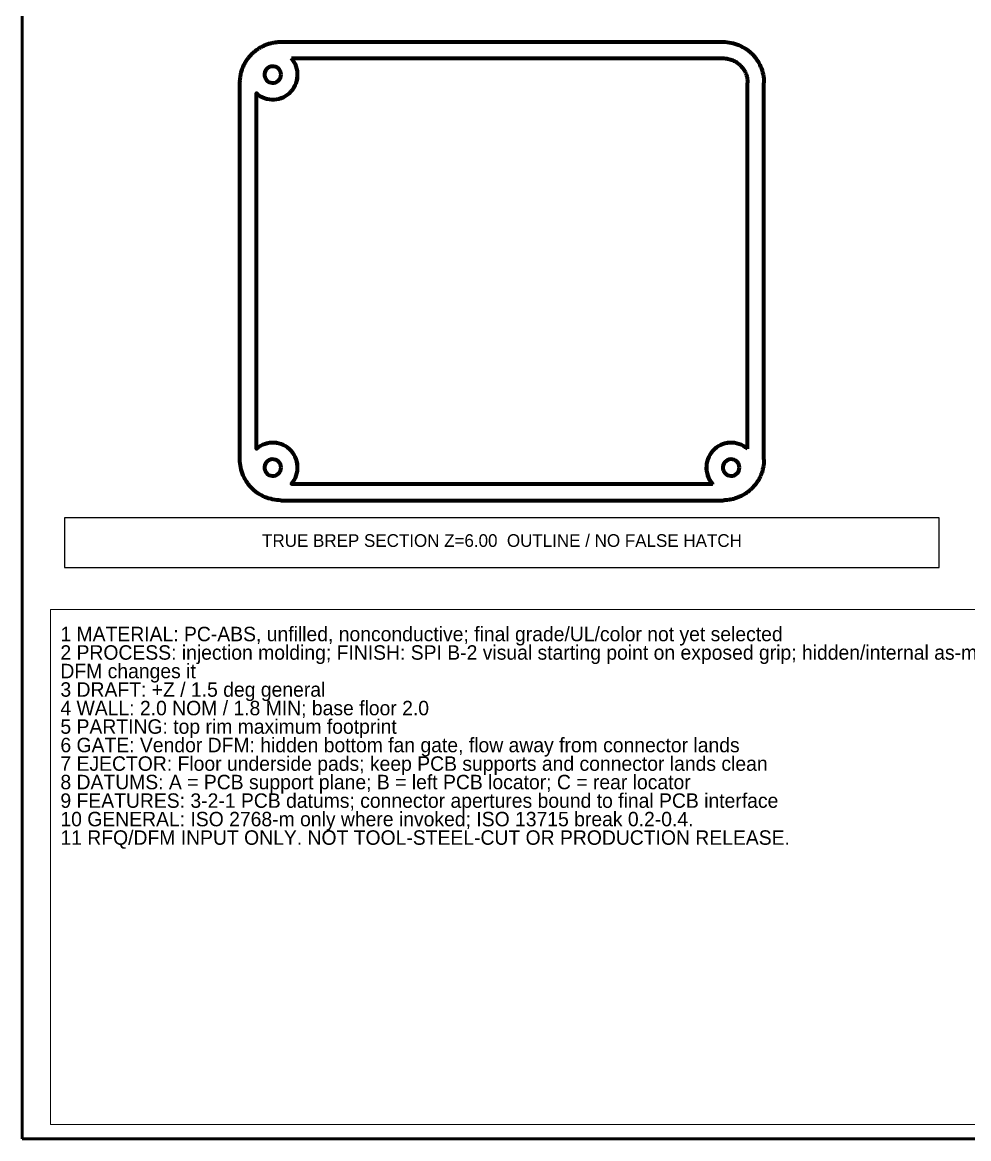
# Model space of a CAD drawing. Header units: millimetres. Extents: x 10 to 410, y 10 to 287.
# Drawn here: x 10 to 144.2, y 10 to 168.3 of the extents above; entities that cross this region are included whole.
import ezdxf
from ezdxf.enums import TextEntityAlignment as Align

# ---------------------------------------------------------------- set-up
doc = ezdxf.new("R2010")
doc.units = ezdxf.units.MM
for name, color, linetype, lineweight in [('BORDER', 7, 'CONTINUOUS', 50), ('NOTES', 7, 'CONTINUOUS', 18), ('SECTION', 1, 'CONTINUOUS', 70), ('TITLE_BLOCK', 7, 'CONTINUOUS', 25)]:
    doc.layers.add(name, color=color, linetype=linetype, lineweight=lineweight)

msp = doc.modelspace()

# ---------------------------------------------------------------- linework, layer by layer
at = {"layer": 'BORDER'}
msp.add_lwpolyline([(10, 10), (410, 10), (410, 287), (10, 287)], close=True, dxfattribs=at)
at = {"layer": 'NOTES'}
msp.add_lwpolyline([(14, 12), (252, 12), (252, 85), (14, 85)], close=True, dxfattribs=at)
at = {"layer": 'SECTION'}
for points in [[(42.89, 164.11), (42.99, 164.19), (43.1, 164.28), (43.2, 164.36), (43.31, 164.43), (43.42, 164.51), (43.53, 164.58), (43.64, 164.65), (43.76, 164.72), (43.87, 164.78), (43.99, 164.85), (44.11, 164.91), (44.22, 164.96), (44.35, 165.02), (44.47, 165.07), (44.59, 165.12), (44.71, 165.16), (44.84, 165.21), (44.97, 165.25), (45.09, 165.28), (45.22, 165.32), (45.35, 165.35), (45.48, 165.38), (45.61, 165.4), (45.74, 165.43), (45.87, 165.45), (46, 165.46), (46.13, 165.48), (46.26, 165.49), (46.4, 165.49), (46.53, 165.5), (46.66, 165.5)], [(42.89, 164.11), (42.99, 164.19), (43.1, 164.28), (43.2, 164.36), (43.31, 164.43), (43.42, 164.51), (43.53, 164.58), (43.64, 164.65), (43.75, 164.72), (43.87, 164.78), (43.99, 164.85), (44.11, 164.91), (44.22, 164.96), (44.35, 165.02), (44.47, 165.07), (44.59, 165.12), (44.71, 165.16), (44.84, 165.21), (44.97, 165.25), (45.09, 165.28), (45.22, 165.32), (45.35, 165.35), (45.48, 165.38), (45.61, 165.4), (45.74, 165.43), (45.87, 165.45), (46, 165.46), (46.13, 165.48), (46.26, 165.49), (46.4, 165.49), (46.53, 165.5), (46.66, 165.5)], [(46.66, 165.5), (48.68, 165.5), (50.7, 165.5), (52.73, 165.5), (54.75, 165.5), (56.77, 165.5), (58.79, 165.5), (60.81, 165.5), (62.84, 165.5), (64.86, 165.5), (66.88, 165.5), (68.9, 165.5), (70.92, 165.5), (72.95, 165.5), (74.97, 165.5), (76.99, 165.5), (79.01, 165.5), (81.03, 165.5), (83.05, 165.5), (85.08, 165.5), (87.1, 165.5), (89.12, 165.5), (91.14, 165.5), (93.16, 165.5), (95.19, 165.5), (97.21, 165.5), (99.23, 165.5), (101.25, 165.5), (103.27, 165.5), (105.3, 165.5), (107.32, 165.5), (109.34, 165.5)], [(46.66, 165.5), (48.68, 165.5), (50.7, 165.5), (52.73, 165.5), (54.75, 165.5), (56.77, 165.5), (58.79, 165.5), (60.81, 165.5), (62.84, 165.5), (64.86, 165.5), (66.88, 165.5), (68.9, 165.5), (70.92, 165.5), (72.95, 165.5), (74.97, 165.5), (76.99, 165.5), (79.01, 165.5), (81.03, 165.5), (83.05, 165.5), (85.08, 165.5), (87.1, 165.5), (89.12, 165.5), (91.14, 165.5), (93.16, 165.5), (95.19, 165.5), (97.21, 165.5), (99.23, 165.5), (101.25, 165.5), (103.27, 165.5), (105.3, 165.5), (107.32, 165.5), (109.34, 165.5)], [(46.66, 165.5), (46.66, 165.5), (46.66, 165.5), (46.66, 165.5), (46.66, 165.5), (46.66, 165.5), (46.66, 165.5), (46.66, 165.5), (46.66, 165.5), (46.66, 165.5), (46.66, 165.5), (46.66, 165.5), (46.66, 165.5), (46.66, 165.5), (46.66, 165.5), (46.66, 165.5), (46.66, 165.5), (46.66, 165.5), (46.66, 165.5), (46.66, 165.5), (46.66, 165.5), (46.66, 165.5), (46.66, 165.5), (46.66, 165.5), (46.66, 165.5), (46.66, 165.5), (46.66, 165.5), (46.66, 165.5), (46.66, 165.5), (46.66, 165.5), (46.66, 165.5), (46.66, 165.5)], [(109.34, 165.5), (109.63, 165.49), (109.93, 165.47), (110.22, 165.43), (110.51, 165.38), (110.79, 165.31), (111.08, 165.23), (111.35, 165.14), (111.63, 165.03), (111.9, 164.91), (112.16, 164.77), (112.41, 164.62), (112.65, 164.46), (112.89, 164.29), (113.12, 164.1), (113.34, 163.9), (113.55, 163.69), (113.74, 163.48), (113.93, 163.25), (114.1, 163.01), (114.26, 162.77), (114.41, 162.51), (114.55, 162.25), (114.67, 161.98), (114.78, 161.71), (114.88, 161.43), (114.96, 161.15), (115.02, 160.86), (115.08, 160.58), (115.11, 160.28), (115.14, 159.99), (115.14, 159.7)], [(109.34, 165.5), (109.63, 165.49), (109.93, 165.47), (110.22, 165.43), (110.51, 165.38), (110.79, 165.31), (111.08, 165.23), (111.35, 165.14), (111.63, 165.03), (111.9, 164.91), (112.16, 164.77), (112.41, 164.62), (112.65, 164.46), (112.89, 164.29), (113.12, 164.1), (113.34, 163.9), (113.55, 163.69), (113.74, 163.48), (113.93, 163.25), (114.1, 163.01), (114.26, 162.77), (114.41, 162.51), (114.55, 162.25), (114.67, 161.98), (114.78, 161.71), (114.88, 161.43), (114.96, 161.15), (115.02, 160.86), (115.08, 160.58), (115.11, 160.28), (115.14, 159.99), (115.14, 159.7)], [(109.34, 165.5), (109.34, 165.5), (109.34, 165.5), (109.34, 165.5), (109.34, 165.5), (109.34, 165.5), (109.34, 165.5), (109.34, 165.5), (109.34, 165.5), (109.34, 165.5), (109.34, 165.5), (109.34, 165.5), (109.34, 165.5), (109.34, 165.5), (109.34, 165.5), (109.34, 165.5), (109.34, 165.5), (109.34, 165.5), (109.34, 165.5), (109.34, 165.5), (109.34, 165.5), (109.34, 165.5), (109.34, 165.5), (109.34, 165.5), (109.34, 165.5), (109.34, 165.5), (109.34, 165.5), (109.34, 165.5), (109.34, 165.5), (109.34, 165.5), (109.34, 165.5), (109.34, 165.5)], [(40.86, 159.7), (40.86, 159.86), (40.87, 160.02), (40.88, 160.18), (40.89, 160.34), (40.91, 160.5), (40.94, 160.66), (40.97, 160.82), (41, 160.98), (41.04, 161.14), (41.08, 161.29), (41.13, 161.45), (41.18, 161.6), (41.23, 161.75), (41.29, 161.9), (41.36, 162.05), (41.42, 162.2), (41.5, 162.34), (41.57, 162.49), (41.65, 162.63), (41.74, 162.77), (41.82, 162.9), (41.91, 163.04), (42.01, 163.17), (42.11, 163.3), (42.21, 163.42), (42.32, 163.54), (42.42, 163.66), (42.54, 163.78), (42.65, 163.89), (42.77, 164), (42.89, 164.11)], [(42.89, 164.11), (42.89, 164.11), (42.89, 164.11), (42.89, 164.11), (42.89, 164.11), (42.89, 164.11), (42.89, 164.11), (42.89, 164.11), (42.89, 164.11), (42.89, 164.11), (42.89, 164.11), (42.89, 164.11), (42.89, 164.11), (42.89, 164.11), (42.89, 164.11), (42.89, 164.11), (42.89, 164.11), (42.89, 164.11), (42.89, 164.11), (42.89, 164.11), (42.89, 164.11), (42.89, 164.11), (42.89, 164.11), (42.89, 164.11), (42.89, 164.11), (42.89, 164.11), (42.89, 164.11), (42.89, 164.11), (42.89, 164.11), (42.89, 164.11), (42.89, 164.11), (42.89, 164.11)], [(43.18, 158.2), (43.45, 157.99), (43.73, 157.8), (44.04, 157.65), (44.36, 157.52), (44.69, 157.42), (45.02, 157.36), (45.36, 157.33), (45.7, 157.33), (46.04, 157.37), (46.38, 157.44), (46.71, 157.54), (47.02, 157.67), (47.32, 157.84), (47.61, 158.03), (47.87, 158.24), (48.11, 158.49), (48.33, 158.75), (48.52, 159.03), (48.68, 159.34), (48.82, 159.65), (48.92, 159.98), (48.99, 160.31), (49.02, 160.65), (49.03, 160.99), (49, 161.34), (48.93, 161.67), (48.84, 162), (48.71, 162.32), (48.56, 162.62), (48.37, 162.91), (48.16, 163.18)], [(43.18, 158.21), (43.45, 157.99), (43.73, 157.81), (44.04, 157.65), (44.36, 157.52), (44.68, 157.43), (45.02, 157.37), (45.36, 157.34), (45.7, 157.34), (46.04, 157.38), (46.38, 157.44), (46.7, 157.55), (47.02, 157.68), (47.32, 157.84), (47.6, 158.03), (47.87, 158.25), (48.11, 158.49), (48.33, 158.75), (48.52, 159.04), (48.68, 159.34), (48.81, 159.65), (48.91, 159.98), (48.98, 160.31), (49.02, 160.65), (49.02, 161), (48.99, 161.34), (48.93, 161.67), (48.83, 162), (48.71, 162.32), (48.55, 162.62), (48.36, 162.91), (48.15, 163.18)], [(48.15, 163.18), (50.13, 163.18), (52.1, 163.18), (54.07, 163.18), (56.05, 163.18), (58.02, 163.18), (59.99, 163.18), (61.97, 163.18), (63.94, 163.18), (65.92, 163.18), (67.89, 163.18), (69.86, 163.18), (71.84, 163.18), (73.81, 163.18), (75.78, 163.18), (77.76, 163.18), (79.73, 163.18), (81.71, 163.18), (83.68, 163.18), (85.65, 163.18), (87.63, 163.18), (89.6, 163.18), (91.57, 163.18), (93.55, 163.18), (95.52, 163.18), (97.5, 163.18), (99.47, 163.18), (101.44, 163.18), (103.42, 163.18), (105.39, 163.18), (107.37, 163.18), (109.34, 163.18)], [(109.34, 163.18), (109.52, 163.17), (109.69, 163.16), (109.87, 163.14), (110.04, 163.11), (110.21, 163.07), (110.38, 163.02), (110.55, 162.96), (110.71, 162.9), (110.87, 162.82), (111.03, 162.74), (111.18, 162.65), (111.33, 162.55), (111.47, 162.45), (111.61, 162.34), (111.74, 162.22), (111.86, 162.1), (111.98, 161.96), (112.09, 161.83), (112.2, 161.69), (112.29, 161.54), (112.38, 161.39), (112.47, 161.23), (112.54, 161.07), (112.6, 160.91), (112.66, 160.74), (112.71, 160.57), (112.75, 160.4), (112.78, 160.22), (112.8, 160.05), (112.82, 159.87), (112.82, 159.7)], [(46.68, 160.86), (46.65, 161.09), (46.58, 161.32), (46.46, 161.53), (46.31, 161.71), (46.12, 161.85), (45.91, 161.96), (45.68, 162.02), (45.44, 162.03), (45.21, 161.99), (44.98, 161.91), (44.78, 161.79), (44.61, 161.62), (44.47, 161.43), (44.38, 161.21), (44.33, 160.98), (44.33, 160.74), (44.38, 160.51), (44.47, 160.29), (44.61, 160.09), (44.78, 159.93), (44.98, 159.8), (45.21, 159.72), (45.44, 159.68), (45.68, 159.7), (45.91, 159.75), (46.12, 159.86), (46.31, 160.01), (46.46, 160.19), (46.58, 160.39), (46.65, 160.62), (46.68, 160.86)], [(46.68, 160.86), (46.65, 161.09), (46.58, 161.32), (46.47, 161.53), (46.31, 161.71), (46.12, 161.86), (45.91, 161.96), (45.68, 162.02), (45.44, 162.03), (45.21, 162), (44.98, 161.91), (44.78, 161.79), (44.61, 161.62), (44.47, 161.43), (44.38, 161.21), (44.33, 160.98), (44.33, 160.74), (44.38, 160.5), (44.47, 160.29), (44.61, 160.09), (44.78, 159.93), (44.98, 159.8), (45.21, 159.72), (45.44, 159.68), (45.68, 159.69), (45.91, 159.75), (46.12, 159.86), (46.31, 160), (46.47, 160.18), (46.58, 160.39), (46.65, 160.62), (46.68, 160.86)], [(40.86, 106.3), (40.86, 108.03), (40.86, 109.75), (40.86, 111.47), (40.86, 113.19), (40.86, 114.92), (40.86, 116.64), (40.86, 118.36), (40.86, 120.08), (40.86, 121.8), (40.86, 123.53), (40.86, 125.25), (40.86, 126.97), (40.86, 128.69), (40.86, 130.42), (40.86, 132.14), (40.86, 133.86), (40.86, 135.58), (40.86, 137.31), (40.86, 139.03), (40.86, 140.75), (40.86, 142.47), (40.86, 144.2), (40.86, 145.92), (40.86, 147.64), (40.86, 149.36), (40.86, 151.08), (40.86, 152.81), (40.86, 154.53), (40.86, 156.25), (40.86, 157.97), (40.86, 159.7)], [(112.82, 107.79), (112.82, 109.47), (112.82, 111.14), (112.82, 112.82), (112.82, 114.49), (112.82, 116.17), (112.82, 117.84), (112.82, 119.51), (112.82, 121.19), (112.82, 122.86), (112.82, 124.54), (112.82, 126.21), (112.82, 127.89), (112.82, 129.56), (112.82, 131.23), (112.82, 132.91), (112.82, 134.58), (112.82, 136.26), (112.82, 137.93), (112.82, 139.61), (112.82, 141.28), (112.82, 142.95), (112.82, 144.63), (112.82, 146.3), (112.82, 147.98), (112.82, 149.65), (112.82, 151.32), (112.82, 153), (112.82, 154.67), (112.82, 156.35), (112.82, 158.02), (112.82, 159.7)], [(115.14, 106.3), (115.14, 108.03), (115.14, 109.75), (115.14, 111.47), (115.14, 113.19), (115.14, 114.92), (115.14, 116.64), (115.14, 118.36), (115.14, 120.08), (115.14, 121.8), (115.14, 123.53), (115.14, 125.25), (115.14, 126.97), (115.14, 128.69), (115.14, 130.42), (115.14, 132.14), (115.14, 133.86), (115.14, 135.58), (115.14, 137.31), (115.14, 139.03), (115.14, 140.75), (115.14, 142.47), (115.14, 144.2), (115.14, 145.92), (115.14, 147.64), (115.14, 149.36), (115.14, 151.08), (115.14, 152.81), (115.14, 154.53), (115.14, 156.25), (115.14, 157.97), (115.14, 159.7)], [(115.14, 106.3), (115.14, 108.03), (115.14, 109.75), (115.14, 111.47), (115.14, 113.19), (115.14, 114.92), (115.14, 116.64), (115.14, 118.36), (115.14, 120.08), (115.14, 121.8), (115.14, 123.53), (115.14, 125.25), (115.14, 126.97), (115.14, 128.69), (115.14, 130.42), (115.14, 132.14), (115.14, 133.86), (115.14, 135.58), (115.14, 137.31), (115.14, 139.03), (115.14, 140.75), (115.14, 142.47), (115.14, 144.2), (115.14, 145.92), (115.14, 147.64), (115.14, 149.36), (115.14, 151.08), (115.14, 152.81), (115.14, 154.53), (115.14, 156.25), (115.14, 157.97), (115.14, 159.7)], [(115.14, 159.7), (115.14, 159.7), (115.14, 159.7), (115.14, 159.7), (115.14, 159.7), (115.14, 159.7), (115.14, 159.7), (115.14, 159.7), (115.14, 159.7), (115.14, 159.7), (115.14, 159.7), (115.14, 159.7), (115.14, 159.7), (115.14, 159.7), (115.14, 159.7), (115.14, 159.7), (115.14, 159.7), (115.14, 159.7), (115.14, 159.7), (115.14, 159.7), (115.14, 159.7), (115.14, 159.7), (115.14, 159.7), (115.14, 159.7), (115.14, 159.7), (115.14, 159.7), (115.14, 159.7), (115.14, 159.7), (115.14, 159.7), (115.14, 159.7), (115.14, 159.7), (115.14, 159.7)], [(43.18, 158.21), (43.18, 158.21), (43.18, 158.21), (43.18, 158.21), (43.18, 158.21), (43.18, 158.2), (43.18, 158.2), (43.18, 158.2), (43.18, 158.2), (43.18, 158.2), (43.18, 158.2), (43.18, 158.2), (43.18, 158.2), (43.18, 158.2), (43.18, 158.2), (43.18, 158.2), (43.18, 158.2), (43.18, 158.2), (43.18, 158.2), (43.18, 158.2), (43.18, 158.2), (43.18, 158.2), (43.18, 158.2), (43.18, 158.2), (43.18, 158.2), (43.18, 158.2), (43.18, 158.2), (43.18, 158.2), (43.18, 158.2), (43.18, 158.2), (43.18, 158.2), (43.18, 158.2)], [(43.18, 107.79), (43.18, 109.42), (43.18, 111.05), (43.18, 112.67), (43.18, 114.3), (43.18, 115.93), (43.18, 117.55), (43.18, 119.18), (43.18, 120.8), (43.18, 122.43), (43.18, 124.06), (43.18, 125.68), (43.18, 127.31), (43.18, 128.93), (43.18, 130.56), (43.18, 132.19), (43.18, 133.81), (43.18, 135.44), (43.18, 137.07), (43.18, 138.69), (43.18, 140.32), (43.18, 141.94), (43.18, 143.57), (43.18, 145.2), (43.18, 146.82), (43.18, 148.45), (43.18, 150.07), (43.18, 151.7), (43.18, 153.33), (43.18, 154.95), (43.18, 156.58), (43.18, 158.21)], [(43.18, 107.8), (43.18, 109.43), (43.18, 111.05), (43.18, 112.68), (43.18, 114.3), (43.18, 115.93), (43.18, 117.56), (43.18, 119.18), (43.18, 120.81), (43.18, 122.43), (43.18, 124.06), (43.18, 125.68), (43.18, 127.31), (43.18, 128.94), (43.18, 130.56), (43.18, 132.19), (43.18, 133.81), (43.18, 135.44), (43.18, 137.06), (43.18, 138.69), (43.18, 140.32), (43.18, 141.94), (43.18, 143.57), (43.18, 145.19), (43.18, 146.82), (43.18, 148.45), (43.18, 150.07), (43.18, 151.7), (43.18, 153.32), (43.18, 154.95), (43.18, 156.57), (43.18, 158.2)], [(48.16, 102.82), (48.37, 103.09), (48.56, 103.38), (48.71, 103.68), (48.84, 104), (48.93, 104.33), (49, 104.66), (49.03, 105.01), (49.02, 105.35), (48.99, 105.69), (48.92, 106.02), (48.82, 106.35), (48.68, 106.66), (48.52, 106.97), (48.33, 107.25), (48.11, 107.51), (47.87, 107.76), (47.61, 107.97), (47.32, 108.16), (47.02, 108.33), (46.71, 108.46), (46.38, 108.56), (46.04, 108.63), (45.7, 108.67), (45.36, 108.67), (45.02, 108.64), (44.69, 108.58), (44.36, 108.48), (44.04, 108.35), (43.73, 108.2), (43.45, 108.01), (43.18, 107.8)], [(48.15, 102.82), (48.36, 103.09), (48.55, 103.38), (48.71, 103.68), (48.83, 104), (48.93, 104.33), (48.99, 104.66), (49.02, 105), (49.02, 105.34), (48.98, 105.68), (48.91, 106.02), (48.81, 106.35), (48.68, 106.66), (48.52, 106.96), (48.33, 107.25), (48.11, 107.51), (47.87, 107.75), (47.6, 107.97), (47.32, 108.16), (47.02, 108.32), (46.7, 108.45), (46.38, 108.56), (46.04, 108.62), (45.7, 108.66), (45.36, 108.66), (45.02, 108.63), (44.68, 108.57), (44.36, 108.48), (44.04, 108.35), (43.73, 108.19), (43.45, 108.01), (43.18, 107.79)], [(43.18, 107.8), (43.18, 107.8), (43.18, 107.8), (43.18, 107.8), (43.18, 107.8), (43.18, 107.8), (43.18, 107.8), (43.18, 107.8), (43.18, 107.8), (43.18, 107.8), (43.18, 107.8), (43.18, 107.8), (43.18, 107.8), (43.18, 107.8), (43.18, 107.8), (43.18, 107.8), (43.18, 107.8), (43.18, 107.8), (43.18, 107.8), (43.18, 107.8), (43.18, 107.8), (43.18, 107.8), (43.18, 107.8), (43.18, 107.8), (43.18, 107.8), (43.18, 107.8), (43.18, 107.8), (43.18, 107.79), (43.18, 107.79), (43.18, 107.79), (43.18, 107.79), (43.18, 107.79)], [(112.82, 107.8), (112.55, 108.01), (112.27, 108.2), (111.96, 108.35), (111.64, 108.48), (111.31, 108.58), (110.98, 108.64), (110.64, 108.67), (110.3, 108.67), (109.96, 108.63), (109.62, 108.56), (109.29, 108.46), (108.98, 108.33), (108.68, 108.16), (108.39, 107.97), (108.13, 107.76), (107.89, 107.51), (107.67, 107.25), (107.48, 106.97), (107.32, 106.66), (107.18, 106.35), (107.08, 106.02), (107.01, 105.69), (106.98, 105.35), (106.97, 105.01), (107, 104.66), (107.07, 104.33), (107.16, 104), (107.29, 103.68), (107.44, 103.38), (107.63, 103.09), (107.84, 102.82)], [(112.82, 107.79), (112.55, 108.01), (112.27, 108.19), (111.96, 108.35), (111.64, 108.48), (111.32, 108.57), (110.98, 108.63), (110.64, 108.66), (110.3, 108.66), (109.96, 108.62), (109.62, 108.56), (109.3, 108.45), (108.98, 108.32), (108.68, 108.16), (108.4, 107.97), (108.13, 107.75), (107.89, 107.51), (107.67, 107.25), (107.48, 106.96), (107.32, 106.66), (107.19, 106.35), (107.09, 106.02), (107.02, 105.68), (106.98, 105.34), (106.98, 105), (107.01, 104.66), (107.07, 104.33), (107.17, 104), (107.29, 103.68), (107.45, 103.38), (107.64, 103.09), (107.85, 102.82)], [(46.66, 100.5), (46.37, 100.51), (46.07, 100.53), (45.78, 100.57), (45.49, 100.62), (45.21, 100.69), (44.92, 100.77), (44.65, 100.86), (44.37, 100.97), (44.1, 101.09), (43.84, 101.23), (43.59, 101.38), (43.35, 101.54), (43.11, 101.71), (42.88, 101.9), (42.66, 102.1), (42.45, 102.31), (42.26, 102.52), (42.07, 102.75), (41.9, 102.99), (41.74, 103.23), (41.59, 103.49), (41.45, 103.75), (41.33, 104.01), (41.22, 104.29), (41.12, 104.57), (41.04, 104.85), (40.98, 105.14), (40.92, 105.42), (40.89, 105.72), (40.86, 106.01), (40.86, 106.3)], [(46.68, 105.14), (46.65, 105.38), (46.58, 105.61), (46.46, 105.81), (46.31, 105.99), (46.12, 106.14), (45.91, 106.25), (45.68, 106.3), (45.44, 106.32), (45.21, 106.28), (44.98, 106.2), (44.78, 106.07), (44.61, 105.91), (44.47, 105.71), (44.38, 105.49), (44.33, 105.26), (44.33, 105.02), (44.38, 104.79), (44.47, 104.57), (44.61, 104.38), (44.78, 104.21), (44.98, 104.09), (45.21, 104.01), (45.44, 103.97), (45.68, 103.98), (45.91, 104.04), (46.12, 104.15), (46.31, 104.29), (46.46, 104.47), (46.58, 104.68), (46.65, 104.91), (46.68, 105.14)], [(46.68, 105.14), (46.65, 105.38), (46.58, 105.61), (46.47, 105.81), (46.31, 106), (46.12, 106.14), (45.91, 106.25), (45.68, 106.31), (45.44, 106.32), (45.21, 106.28), (44.98, 106.2), (44.78, 106.07), (44.61, 105.91), (44.47, 105.71), (44.38, 105.5), (44.33, 105.26), (44.33, 105.02), (44.38, 104.79), (44.47, 104.57), (44.61, 104.38), (44.78, 104.21), (44.98, 104.09), (45.21, 104), (45.44, 103.97), (45.68, 103.98), (45.91, 104.04), (46.12, 104.14), (46.31, 104.29), (46.47, 104.47), (46.58, 104.68), (46.65, 104.91), (46.68, 105.14)], [(111.68, 105.14), (111.65, 105.38), (111.58, 105.61), (111.46, 105.81), (111.31, 105.99), (111.12, 106.14), (110.91, 106.25), (110.68, 106.3), (110.44, 106.32), (110.21, 106.28), (109.98, 106.2), (109.78, 106.07), (109.61, 105.91), (109.47, 105.71), (109.38, 105.49), (109.33, 105.26), (109.33, 105.02), (109.38, 104.79), (109.47, 104.57), (109.61, 104.38), (109.78, 104.21), (109.98, 104.09), (110.21, 104.01), (110.44, 103.97), (110.68, 103.98), (110.91, 104.04), (111.12, 104.15), (111.31, 104.29), (111.46, 104.47), (111.58, 104.68), (111.65, 104.91), (111.68, 105.14)], [(111.68, 105.14), (111.65, 105.38), (111.58, 105.61), (111.47, 105.81), (111.31, 106), (111.12, 106.14), (110.91, 106.25), (110.68, 106.31), (110.44, 106.32), (110.2, 106.28), (109.98, 106.2), (109.78, 106.07), (109.61, 105.91), (109.47, 105.71), (109.38, 105.5), (109.33, 105.26), (109.33, 105.02), (109.38, 104.79), (109.47, 104.57), (109.61, 104.38), (109.78, 104.21), (109.98, 104.09), (110.2, 104), (110.44, 103.97), (110.68, 103.98), (110.91, 104.04), (111.12, 104.14), (111.31, 104.29), (111.47, 104.47), (111.58, 104.68), (111.65, 104.91), (111.68, 105.14)], [(115.14, 106.3), (115.14, 106.14), (115.13, 105.98), (115.12, 105.82), (115.11, 105.66), (115.09, 105.5), (115.06, 105.34), (115.03, 105.18), (115, 105.02), (114.96, 104.86), (114.92, 104.71), (114.87, 104.55), (114.82, 104.4), (114.77, 104.25), (114.71, 104.1), (114.64, 103.95), (114.58, 103.8), (114.5, 103.66), (114.43, 103.51), (114.35, 103.37), (114.26, 103.23), (114.18, 103.1), (114.09, 102.96), (113.99, 102.83), (113.89, 102.7), (113.79, 102.58), (113.68, 102.46), (113.58, 102.34), (113.46, 102.22), (113.35, 102.11), (113.23, 102), (113.11, 101.89)], [(115.14, 106.3), (115.14, 106.14), (115.13, 105.98), (115.12, 105.82), (115.11, 105.66), (115.09, 105.5), (115.06, 105.34), (115.03, 105.18), (115, 105.02), (114.96, 104.86), (114.92, 104.71), (114.87, 104.55), (114.82, 104.4), (114.77, 104.25), (114.71, 104.1), (114.64, 103.95), (114.58, 103.8), (114.5, 103.66), (114.43, 103.51), (114.35, 103.37), (114.26, 103.23), (114.18, 103.1), (114.09, 102.96), (113.99, 102.83), (113.89, 102.7), (113.79, 102.58), (113.68, 102.46), (113.58, 102.34), (113.46, 102.22), (113.35, 102.11), (113.23, 102), (113.11, 101.89)], [(115.14, 106.3), (115.14, 106.3), (115.14, 106.3), (115.14, 106.3), (115.14, 106.3), (115.14, 106.3), (115.14, 106.3), (115.14, 106.3), (115.14, 106.3), (115.14, 106.3), (115.14, 106.3), (115.14, 106.3), (115.14, 106.3), (115.14, 106.3), (115.14, 106.3), (115.14, 106.3), (115.14, 106.3), (115.14, 106.3), (115.14, 106.3), (115.14, 106.3), (115.14, 106.3), (115.14, 106.3), (115.14, 106.3), (115.14, 106.3), (115.14, 106.3), (115.14, 106.3), (115.14, 106.3), (115.14, 106.3), (115.14, 106.3), (115.14, 106.3), (115.14, 106.3), (115.14, 106.3)], [(48.15, 102.82), (50.08, 102.82), (52, 102.82), (53.93, 102.82), (55.85, 102.82), (57.78, 102.82), (59.71, 102.82), (61.63, 102.82), (63.56, 102.82), (65.48, 102.82), (67.41, 102.82), (69.33, 102.82), (71.26, 102.82), (73.19, 102.82), (75.11, 102.82), (77.04, 102.82), (78.96, 102.82), (80.89, 102.82), (82.81, 102.82), (84.74, 102.82), (86.67, 102.82), (88.59, 102.82), (90.52, 102.82), (92.44, 102.82), (94.37, 102.82), (96.29, 102.82), (98.22, 102.82), (100.15, 102.82), (102.07, 102.82), (104, 102.82), (105.92, 102.82), (107.85, 102.82)], [(48.16, 102.82), (48.16, 102.82), (48.16, 102.82), (48.16, 102.82), (48.16, 102.82), (48.16, 102.82), (48.16, 102.82), (48.16, 102.82), (48.16, 102.82), (48.16, 102.82), (48.16, 102.82), (48.16, 102.82), (48.16, 102.82), (48.15, 102.82), (48.15, 102.82), (48.15, 102.82), (48.15, 102.82), (48.15, 102.82), (48.15, 102.82), (48.15, 102.82), (48.15, 102.82), (48.15, 102.82), (48.15, 102.82), (48.15, 102.82), (48.15, 102.82), (48.15, 102.82), (48.15, 102.82), (48.15, 102.82), (48.15, 102.82), (48.15, 102.82), (48.15, 102.82), (48.15, 102.82)], [(48.16, 102.82), (50.08, 102.82), (52.01, 102.82), (53.93, 102.82), (55.86, 102.82), (57.78, 102.82), (59.71, 102.82), (61.63, 102.82), (63.56, 102.82), (65.49, 102.82), (67.41, 102.82), (69.34, 102.82), (71.26, 102.82), (73.19, 102.82), (75.11, 102.82), (77.04, 102.82), (78.96, 102.82), (80.89, 102.82), (82.81, 102.82), (84.74, 102.82), (86.66, 102.82), (88.59, 102.82), (90.51, 102.82), (92.44, 102.82), (94.37, 102.82), (96.29, 102.82), (98.22, 102.82), (100.14, 102.82), (102.07, 102.82), (103.99, 102.82), (105.92, 102.82), (107.84, 102.82)], [(107.85, 102.82), (107.85, 102.82), (107.85, 102.82), (107.85, 102.82), (107.85, 102.82), (107.85, 102.82), (107.85, 102.82), (107.85, 102.82), (107.85, 102.82), (107.85, 102.82), (107.85, 102.82), (107.85, 102.82), (107.85, 102.82), (107.85, 102.82), (107.85, 102.82), (107.85, 102.82), (107.85, 102.82), (107.85, 102.82), (107.85, 102.82), (107.84, 102.82), (107.84, 102.82), (107.84, 102.82), (107.84, 102.82), (107.84, 102.82), (107.84, 102.82), (107.84, 102.82), (107.84, 102.82), (107.84, 102.82), (107.84, 102.82), (107.84, 102.82), (107.84, 102.82), (107.84, 102.82)], [(113.11, 101.89), (113.01, 101.81), (112.9, 101.72), (112.8, 101.64), (112.69, 101.57), (112.58, 101.49), (112.47, 101.42), (112.36, 101.35), (112.24, 101.28), (112.13, 101.21), (112.01, 101.15), (111.89, 101.09), (111.78, 101.04), (111.65, 100.98), (111.53, 100.93), (111.41, 100.88), (111.29, 100.84), (111.16, 100.79), (111.03, 100.75), (110.91, 100.72), (110.78, 100.68), (110.65, 100.65), (110.52, 100.62), (110.39, 100.6), (110.26, 100.57), (110.13, 100.55), (110, 100.54), (109.87, 100.52), (109.74, 100.51), (109.6, 100.51), (109.47, 100.5), (109.34, 100.5)], [(113.11, 101.89), (113.11, 101.89), (113.11, 101.89), (113.11, 101.89), (113.11, 101.89), (113.11, 101.89), (113.11, 101.89), (113.11, 101.89), (113.11, 101.89), (113.11, 101.89), (113.11, 101.89), (113.11, 101.89), (113.11, 101.89), (113.11, 101.89), (113.11, 101.89), (113.11, 101.89), (113.11, 101.89), (113.11, 101.89), (113.11, 101.89), (113.11, 101.89), (113.11, 101.89), (113.11, 101.89), (113.11, 101.89), (113.11, 101.89), (113.11, 101.89), (113.11, 101.89), (113.11, 101.89), (113.11, 101.89), (113.11, 101.89), (113.11, 101.89), (113.11, 101.89), (113.11, 101.89)], [(46.66, 100.5), (48.68, 100.5), (50.7, 100.5), (52.73, 100.5), (54.75, 100.5), (56.77, 100.5), (58.79, 100.5), (60.81, 100.5), (62.84, 100.5), (64.86, 100.5), (66.88, 100.5), (68.9, 100.5), (70.92, 100.5), (72.95, 100.5), (74.97, 100.5), (76.99, 100.5), (79.01, 100.5), (81.03, 100.5), (83.05, 100.5), (85.08, 100.5), (87.1, 100.5), (89.12, 100.5), (91.14, 100.5), (93.16, 100.5), (95.19, 100.5), (97.21, 100.5), (99.23, 100.5), (101.25, 100.5), (103.27, 100.5), (105.3, 100.5), (107.32, 100.5), (109.34, 100.5)]]:
    msp.add_lwpolyline(points, dxfattribs=at)
at = {"layer": 'TITLE_BLOCK'}
msp.add_lwpolyline([(16, 91), (140, 91), (140, 98), (16, 98)], close=True, dxfattribs=at)

# ---------------------------------------------------------------- texts
at = {"layer": 'NOTES'}
for s, p in [('1 MATERIAL: PC-ABS, unfilled, nonconductive; final grade/UL/color not yet selected', (15.4, 81.55)), ('2 PROCESS: injection molding; FINISH: SPI B-2 visual starting point on exposed grip; hidden/internal as-machined unless', (15.4, 78.93)), ('DFM changes it', (15.4, 76.3)), ('3 DRAFT: +Z / 1.5 deg general', (15.4, 73.68)), ('4 WALL: 2.0 NOM / 1.8 MIN; base floor 2.0', (15.4, 71.05)), ('5 PARTING: top rim maximum footprint', (15.4, 68.43)), ('6 GATE: Vendor DFM: hidden bottom fan gate, flow away from connector lands', (15.4, 65.81)), ('7 EJECTOR: Floor underside pads; keep PCB supports and connector lands clean', (15.4, 63.18)), ('8 DATUMS: A = PCB support plane; B = left PCB locator; C = rear locator', (15.4, 60.56)), ('9 FEATURES: 3-2-1 PCB datums; connector apertures bound to final PCB interface', (15.4, 57.93)), ('10 GENERAL: ISO 2768-m only where invoked; ISO 13715 break 0.2-0.4.', (15.4, 55.31)), ('11 RFQ/DFM INPUT ONLY. NOT TOOL-STEEL-CUT OR PRODUCTION RELEASE.', (15.4, 52.69))]:
    msp.add_text(s, height=2.05, dxfattribs=at).set_placement(p, align=Align.MIDDLE_LEFT)
at = {"layer": 'TITLE_BLOCK'}
msp.add_text('TRUE BREP SECTION Z=6.00  OUTLINE / NO FALSE HATCH', height=1.8, dxfattribs=at).set_placement((78, 94.8), align=Align.MIDDLE_CENTER)

doc.saveas('drawing.dxf')
